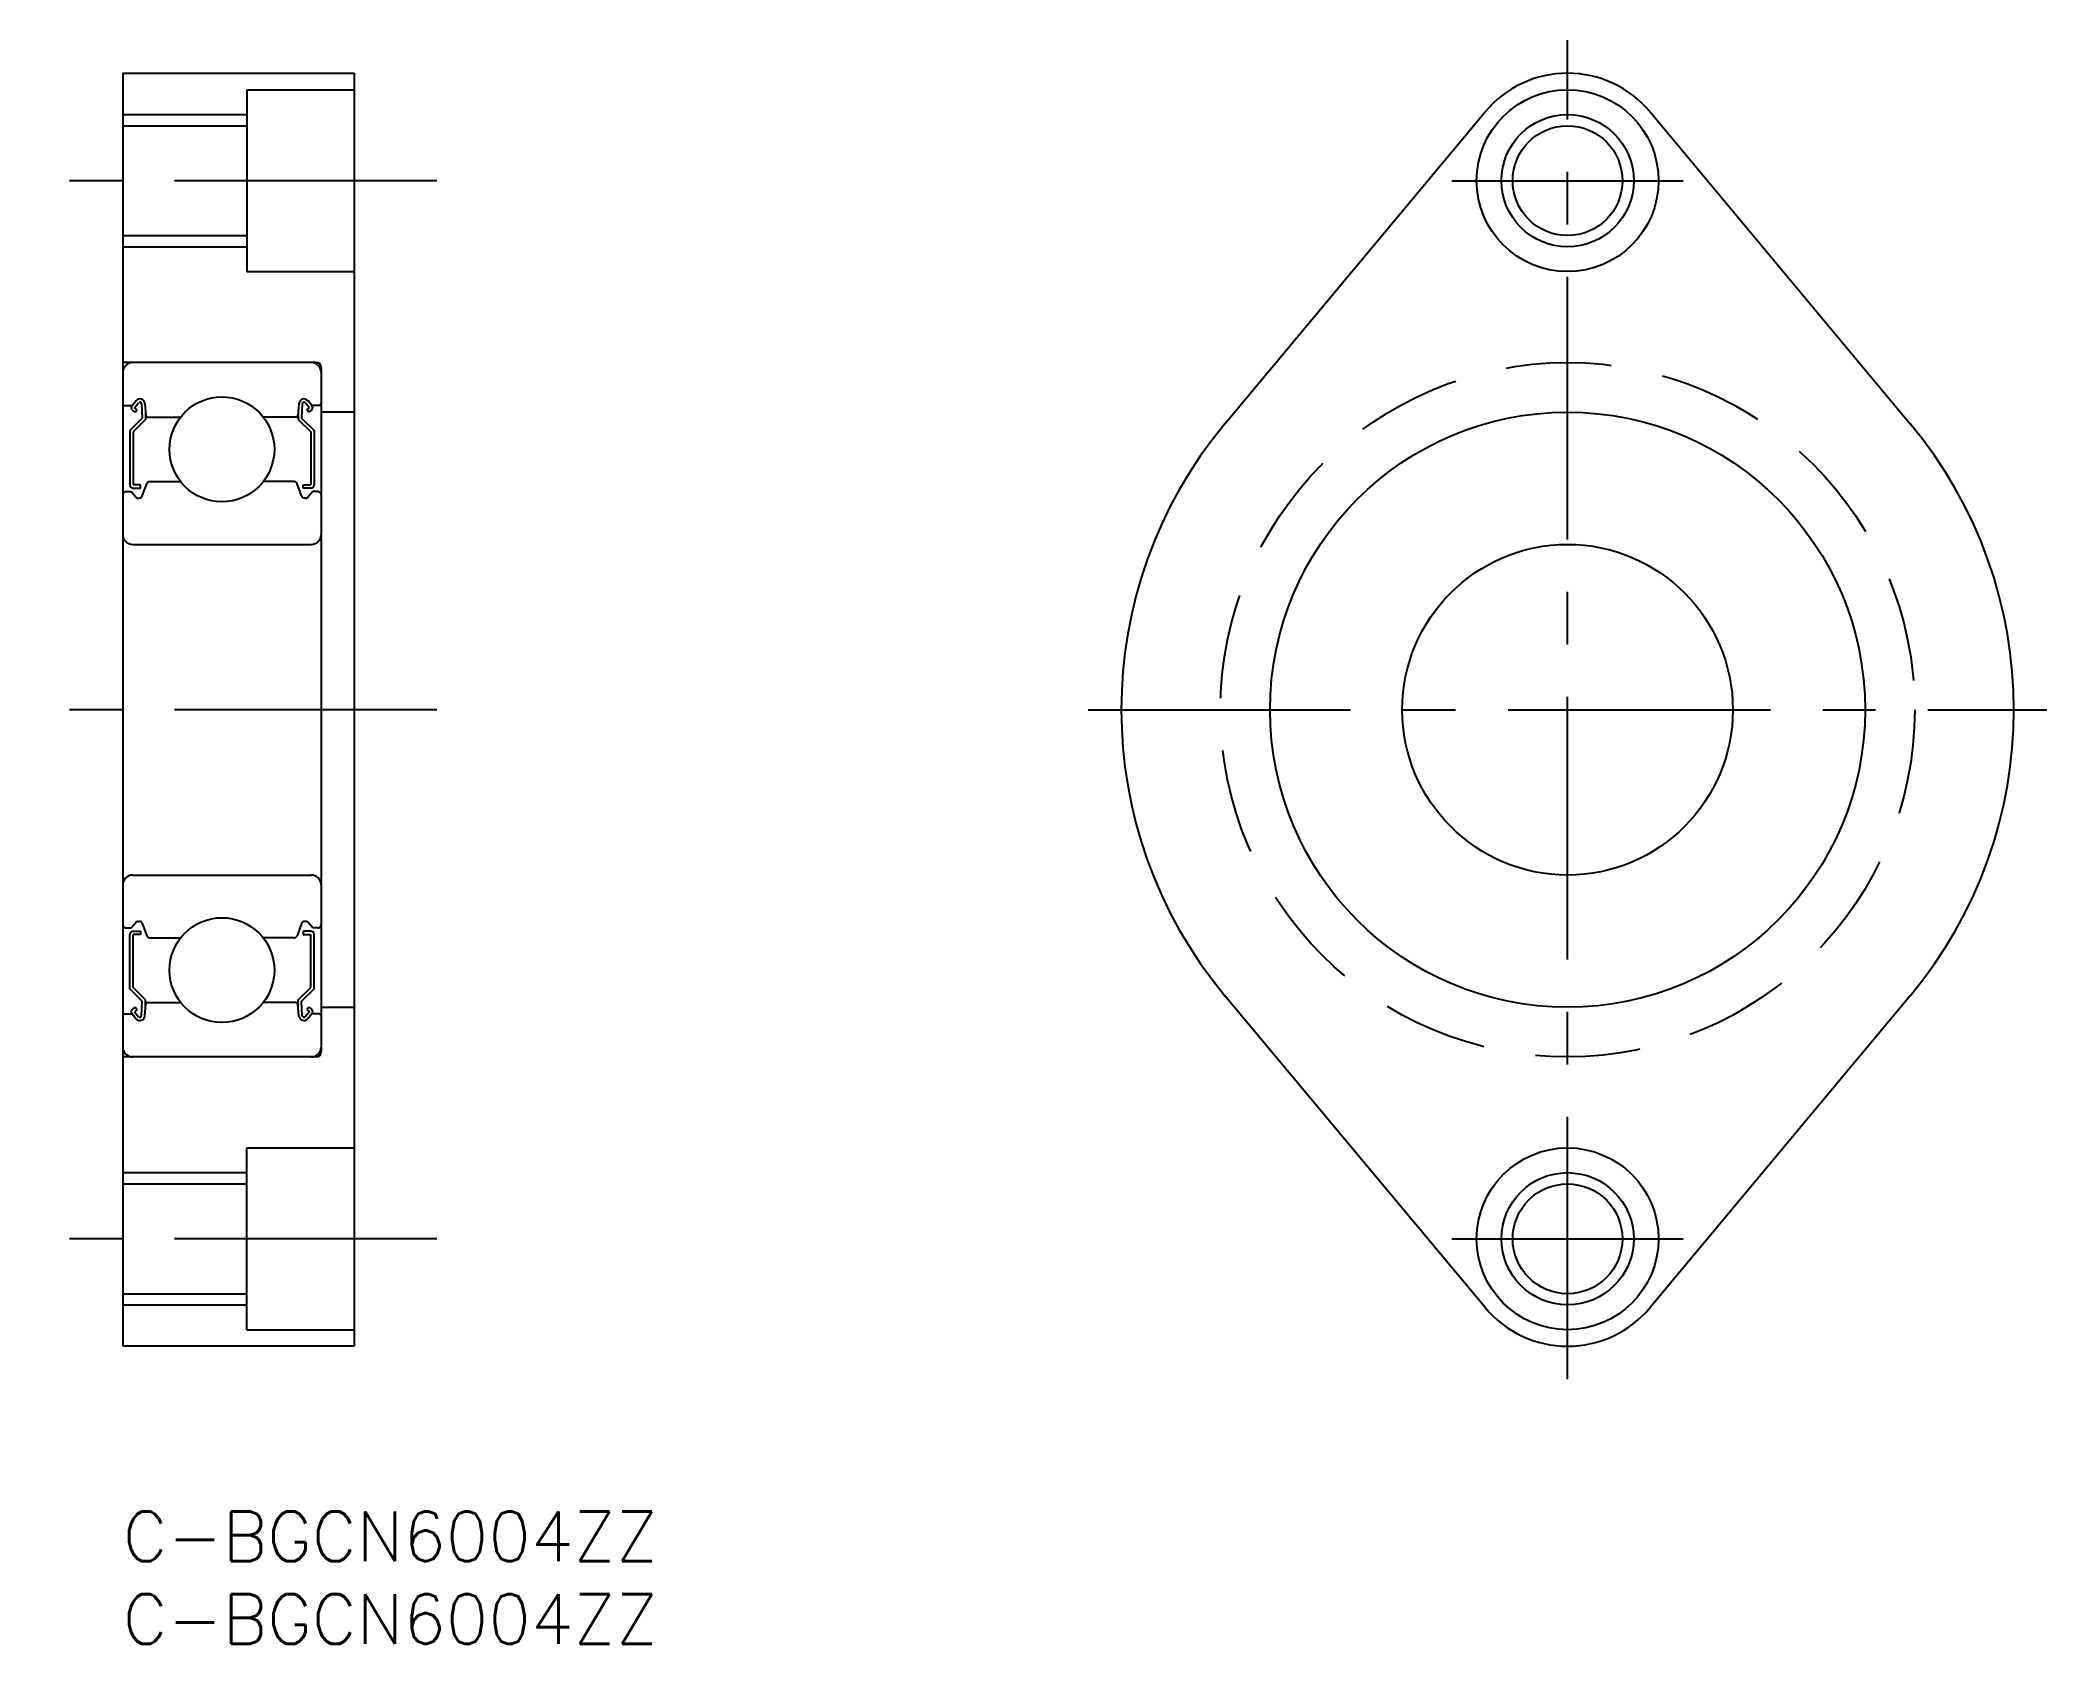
# Model space of a CAD drawing. Extents: x -5 to 116, y -8 to 89.
import ezdxf

# ---------------------------------------------------------------- set-up
doc = ezdxf.new("R2010")
doc.units = 0
doc.header["$LTSCALE"] = 0.5
doc.linetypes.add('CENTER', pattern=[50.8, 31.75, -6.35, 6.35, -6.35])
doc.linetypes.add('DASHED', pattern=[19.05, 12.7, -6.35])
for name, color, linetype in [('MSM_CENTER', 1, 'CENTER'), ('MSM_CONTINUOUS', 7, 'CONTINUOUS'), ('MSM_DASHED', 4, 'DASHED'), ('MSM_NARROW', 5, 'CONTINUOUS'), ('MSM_PART_NUMBER', 7, 'CONTINUOUS')]:
    doc.layers.add(name, color=color, linetype=linetype)
doc.styles.get("Standard").update_dxf_attribs({"font": 'txt.shx', "height": 3, "bigfont": 'bigfont.shx'})

# ---------------------------------------------------------------- blocks, each defined once
blk = doc.blocks.new('*U23')
at = {"layer": 'MSM_PART_NUMBER'}
blk.add_text('C-BGCN6004ZZ', height=3, dxfattribs=at).set_placement((0, -3))
blk = doc.blocks.new('*U24')
at = {"layer": 'MSM_PART_NUMBER'}
blk.add_text('C-BGCN6004ZZ', height=3, dxfattribs=at).set_placement((0, -8))

msp = doc.modelspace()

# ---------------------------------------------------------------- linework, layer by layer
at = {"layer": 'MSM_CENTER'}
for p, q in [((87.41, 8), (87.41, 89)), ((19, 80.5), (-5, 80.5)), ((80.41, 80.5), (94.41, 80.5)), ((19, 48.5), (-5, 48.5)), ((58.41, 48.5), (116.41, 48.5)), ((19, 16.5), (-5, 16.5)), ((80.41, 16.5), (94.41, 16.5))]:
    msp.add_line(p, q, dxfattribs=at)
at = {"layer": 'MSM_CONTINUOUS'}
for p, q in [((0, 87), (14, 87)), ((0, 87), (0, 10)), ((14, 87), (14, 10)), ((7.5, 86), (14, 86)), ((7.5, 86), (7.5, 75)), ((0, 83.82), (7.5, 83.82)), ((66.68, 65.8), (82.42, 84.66)), ((92.4, 84.66), (108.14, 65.8)), ((0, 77.18), (7.5, 77.18)), ((7.5, 75), (14, 75)), ((11.7, 69.5), (0, 69.5)), ((12, 69.2), (12, 27.8)), ((14, 66.5), (12, 66.5)), ((12, 30.5), (14, 30.5)), ((82.42, 12.34), (66.68, 31.2)), ((108.14, 31.2), (92.4, 12.34)), ((11.7, 27.5), (0, 27.5)), ((7.5, 22), (14, 22)), ((7.5, 11), (7.5, 22)), ((0, 19.82), (7.5, 19.82)), ((0, 13.18), (7.5, 13.18)), ((7.5, 11), (14, 11)), ((14, 10), (0, 10))]:
    msp.add_line(p, q, dxfattribs=at)
at = {"layer": 'MSM_CONTINUOUS', "color": 7, "linetype": 'CONTINUOUS'}
for p, q in [((0.1, 66.9), (0.56, 66.9)), ((0.56, 66.9), (0.81, 67.2)), ((0.71, 66.77), (0.96, 67.07)), ((1.14, 67.01), (1.18, 66.13)), ((1.34, 67.03), (1.4, 66.29)), ((10.66, 67.03), (10.6, 66.29)), ((10.86, 67.01), (10.82, 66.13)), ((11.29, 66.77), (11.04, 67.07)), ((11.44, 66.9), (11.19, 67.2)), ((11.9, 66.9), (11.44, 66.9)), ((1.18, 66.13), (0.43, 65.38)), ((0.74, 66.49), (0.58, 66.62)), ((1.38, 66.05), (0.63, 65.3)), ((0.87, 66.64), (0.71, 66.77)), ((0.74, 66.49), (0.87, 66.64)), ((1.38, 66.52), (1.38, 66.05)), ((1.5, 66.2), (3.49, 66.2)), ((10.5, 66.2), (8.51, 66.2)), ((10.62, 66.52), (10.62, 66.05)), ((10.62, 66.05), (11.37, 65.3)), ((10.82, 66.13), (11.57, 65.38)), ((11.13, 66.64), (11.29, 66.77)), ((11.26, 66.49), (11.13, 66.64)), ((11.26, 66.49), (11.42, 66.62)), ((0.43, 65.38), (0.43, 62.1)), ((0.63, 65.3), (0.63, 62.1)), ((11.37, 65.3), (11.37, 62.1)), ((11.57, 65.38), (11.57, 62.1)), ((1.08, 62.1), (0.63, 62.1)), ((1.08, 61.9), (1.08, 62.1)), ((1.18, 61.43), (1.45, 62.17)), ((1.64, 62.3), (3.49, 62.3)), ((10.36, 62.3), (8.51, 62.3)), ((10.82, 61.43), (10.55, 62.17)), ((10.92, 61.9), (10.92, 62.1)), ((10.92, 62.1), (11.37, 62.1)), ((0.2, 61.7), (0.5, 61.7)), ((0.5, 61.7), (0.78, 61.37)), ((0.63, 61.9), (1.08, 61.9)), ((0.93, 61.3), (0.99, 61.3)), ((11.37, 61.9), (10.92, 61.9)), ((11.07, 61.3), (11.01, 61.3)), ((11.5, 61.7), (11.22, 61.37)), ((11.8, 61.7), (11.5, 61.7)), ((0.6, 58.5), (11.4, 58.5)), ((0.6, 38.5), (11.4, 38.5)), ((0.2, 35.3), (0.5, 35.3)), ((0.5, 35.3), (0.78, 35.63)), ((0.93, 35.7), (0.99, 35.7)), ((1.18, 35.57), (1.45, 34.83)), ((10.82, 35.57), (10.55, 34.83)), ((11.07, 35.7), (11.01, 35.7)), ((11.5, 35.3), (11.22, 35.63)), ((11.8, 35.3), (11.5, 35.3)), ((0.43, 31.62), (0.43, 34.9)), ((0.63, 35.1), (1.08, 35.1)), ((0.63, 31.7), (0.63, 34.9)), ((1.08, 34.9), (0.63, 34.9)), ((1.08, 35.1), (1.08, 34.9)), ((1.64, 34.7), (3.49, 34.7)), ((10.36, 34.7), (8.51, 34.7)), ((10.92, 35.1), (10.92, 34.9)), ((11.37, 35.1), (10.92, 35.1)), ((10.92, 34.9), (11.37, 34.9)), ((11.37, 31.7), (11.37, 34.9)), ((11.57, 31.62), (11.57, 34.9)), ((1.18, 30.87), (0.43, 31.62)), ((1.38, 30.95), (0.63, 31.7)), ((10.62, 30.95), (11.37, 31.7)), ((10.82, 30.87), (11.57, 31.62)), ((0.74, 30.51), (0.58, 30.38)), ((0.87, 30.36), (0.71, 30.23)), ((0.74, 30.51), (0.87, 30.36)), ((1.14, 29.99), (1.18, 30.87)), ((1.34, 29.97), (1.4, 30.71)), ((1.38, 30.48), (1.38, 30.95)), ((1.5, 30.8), (3.49, 30.8)), ((10.5, 30.8), (8.51, 30.8)), ((10.66, 29.97), (10.6, 30.71)), ((10.62, 30.48), (10.62, 30.95)), ((10.86, 29.99), (10.82, 30.87)), ((11.26, 30.51), (11.13, 30.36)), ((11.13, 30.36), (11.29, 30.23)), ((11.26, 30.51), (11.42, 30.38)), ((0.1, 30.1), (0.56, 30.1)), ((0.56, 30.1), (0.81, 29.8)), ((0.71, 30.23), (0.96, 29.93)), ((11.29, 30.23), (11.04, 29.93)), ((11.44, 30.1), (11.19, 29.8)), ((11.9, 30.1), (11.44, 30.1)), ((3.5, 27.5), (3.5, 27.5)), ((6, 27.5), (6, 27.5))]:
    msp.add_line(p, q, dxfattribs=at)
at = {"layer": 'MSM_CONTINUOUS'}
for centre, radius in [((87.41, 80.5), 5.5), ((87.41, 80.5), 3.32), ((87.41, 48.5), 18), ((87.41, 16.5), 5.5), ((87.41, 16.5), 3.32)]:
    msp.add_circle(centre, radius, dxfattribs=at)
at = {"layer": 'MSM_CONTINUOUS', "color": 7, "linetype": 'CONTINUOUS'}
for centre, radius in [((6, 64.25), 3.17), ((87.41, 48.5), 10), ((6, 32.75), 3.17)]:
    msp.add_circle(centre, radius, dxfattribs=at)
at = {"layer": 'MSM_CONTINUOUS'}
for centre, radius, start, end in [((87.41, 80.5), 6.5, 39.8384, 140.1616), ((11.7, 69.2), 0.3, 0, 90), ((87.41, 48.5), 27, 140.1616, 219.8384), ((87.41, 48.5), 27, 320.1616, 39.8384), ((11.7, 27.8), 0.3, 270, 0), ((87.41, 16.5), 6.5, 219.8384, 320.1616)]:
    msp.add_arc(centre, radius, start, end, dxfattribs=at)
at = {"layer": 'MSM_CONTINUOUS', "color": 7, "linetype": 'CONTINUOUS'}
for centre, radius, start, end in [((0.6, 68.9), 0.6, 90, 180), ((11.4, 68.9), 0.6, 0, 90), ((0.1, 67), 0.1, 180, 270), ((0.71, 66.77), 0.2, 140.002, 230.0826), ((1.04, 67), 0.3, 4.9967, 140.002), ((1.04, 67), 0.1, 2.8198, 140.0002), ((10.96, 67), 0.3, 39.998, 175.0033), ((10.96, 67), 0.1, 39.9998, 177.1802), ((11.29, 66.77), 0.2, 309.9174, 39.998), ((11.9, 67), 0.1, 270, 0), ((1.5, 66.3), 0.1, 184.9967, 270), ((10.5, 66.3), 0.1, 270, 355.0033), ((0.63, 62.1), 0.2, 180, 270), ((1.64, 62.1), 0.2, 90, 159.9914), ((10.36, 62.1), 0.2, 20.0086, 90), ((11.37, 62.1), 0.2, 270, 0), ((0.2, 61.5), 0.2, 90, 180), ((0.93, 61.5), 0.2, 219.9945, 270), ((0.99, 61.5), 0.2, 270, 339.9914), ((11.01, 61.5), 0.2, 200.0086, 270), ((11.07, 61.5), 0.2, 270, 320.0055), ((11.8, 61.5), 0.2, 0, 90), ((0.6, 59.1), 0.6, 180, 270), ((11.4, 59.1), 0.6, 270, 0), ((0.6, 37.9), 0.6, 90, 180), ((11.4, 37.9), 0.6, 0, 90), ((0.2, 35.5), 0.2, 180, 270), ((0.93, 35.5), 0.2, 90, 140.0055), ((0.99, 35.5), 0.2, 20.0086, 90), ((11.01, 35.5), 0.2, 90, 159.9914), ((11.07, 35.5), 0.2, 39.9945, 90), ((11.8, 35.5), 0.2, 270, 0), ((0.63, 34.9), 0.2, 90, 180), ((1.64, 34.9), 0.2, 200.0086, 270), ((10.36, 34.9), 0.2, 270, 339.9914), ((11.37, 34.9), 0.2, 0, 90), ((0.71, 30.23), 0.2, 129.9174, 219.998), ((1.5, 30.7), 0.1, 90, 175.0033), ((10.5, 30.7), 0.1, 4.9967, 90), ((11.29, 30.23), 0.2, 320.002, 50.0826), ((0.1, 30), 0.1, 90, 180), ((1.04, 30), 0.3, 219.998, 355.0033), ((1.04, 30), 0.1, 219.9998, 357.1802), ((10.96, 30), 0.3, 184.9967, 320.002), ((10.96, 30), 0.1, 182.8198, 320.0002), ((11.9, 30), 0.1, 0, 90), ((0.6, 28.1), 0.6, 180, 270), ((11.4, 28.1), 0.6, 270, 0)]:
    msp.add_arc(centre, radius, start, end, dxfattribs=at)
at = {"layer": 'MSM_DASHED'}
msp.add_circle((87.41, 48.5), 21, dxfattribs=at)
at = {"layer": 'MSM_NARROW'}
for p, q in [((0, 84.5), (7.5, 84.5)), ((0, 76.5), (7.5, 76.5)), ((0, 20.5), (7.5, 20.5)), ((0, 12.5), (7.5, 12.5))]:
    msp.add_line(p, q, dxfattribs=at)
for centre in [(87.41, 80.5), (87.41, 16.5)]:
    msp.add_circle(centre, 4, dxfattribs=at)

# ---------------------------------------------------------------- block references
at = {"layer": 'MSM_CONTINUOUS'}
for name in ['*U23', '*U24']:
    msp.add_blockref(name, (0, 0), dxfattribs=at)

doc.saveas('drawing.dxf')
